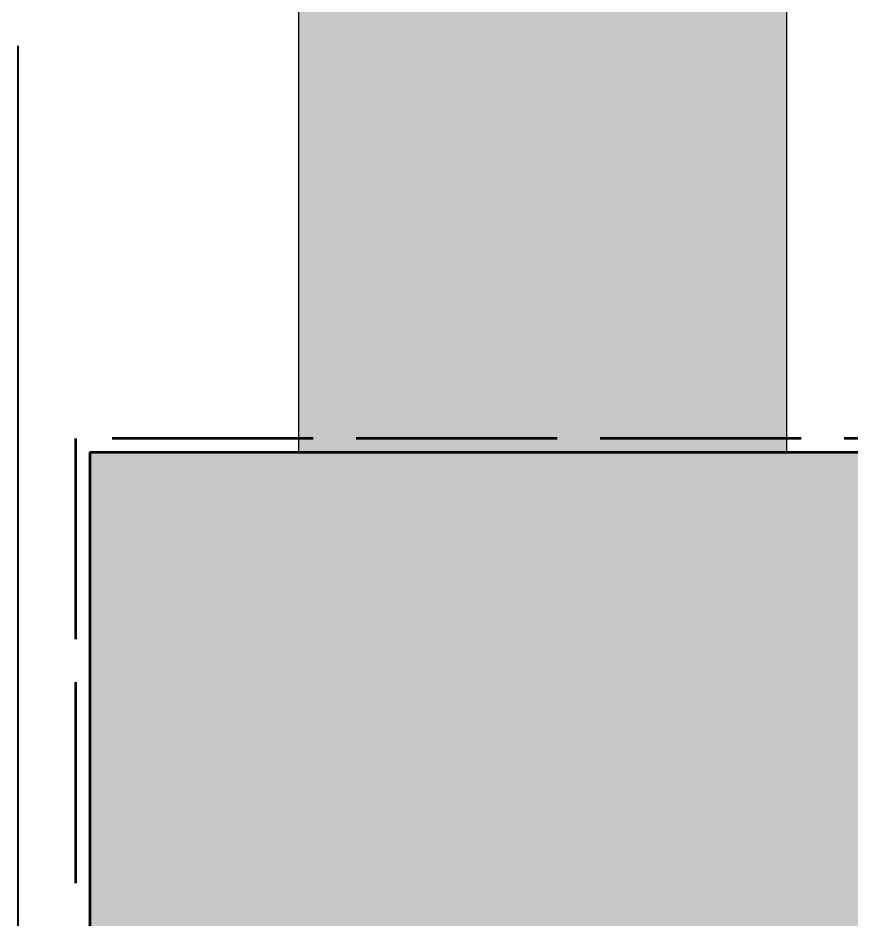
# Model space of a CAD drawing. Header units: millimetres. Extents: x -2152 to 15462, y -2134 to 3631.
# Drawn here: x -88 to 937, y 985 to 2094 of the extents above; entities that cross this region are included whole.
import ezdxf

# ---------------------------------------------------------------- set-up
doc = ezdxf.new("R2010")
doc.units = ezdxf.units.MM
doc.linetypes.add('DASH_247_53', pattern=[299.861111, 246.944444, -52.916667])
for name, color, linetype in [('GEOFAB', 5, 'Continuous'), ('MANHOLES', 7, 'Continuous'), ('MODULE_ART', 7, 'Continuous'), ('TANK', 7, 'Continuous')]:
    doc.layers.add(name, color=color, linetype=linetype)

# ---------------------------------------------------------------- blocks, each defined once
blk = doc.blocks.new('atlancube_face')
at = {"true_color": 0x000000}
blk.add_solid([(-1.8, -1.8), (1151.8, -1.8), (-1.8, 781.8), (1151.8, 781.8)], dxfattribs=at)

msp = doc.modelspace()

# ---------------------------------------------------------------- linework, layer by layer
at = {"layer": 'GEOFAB', "color": 6, "lineweight": 40}
msp.add_line((-88.2, -88.2), (-88.2, 2060), dxfattribs=at)
at = {"layer": 'GEOFAB', "color": 5, "linetype": 'DASH_247_53', "lineweight": 53}
msp.add_lwpolyline([(-17.6, -17.6), (14967.6, -17.6), (14967.6, 1577.6), (-17.6, 1577.6)], close=True, dxfattribs=at)
at = {"layer": 'MANHOLES', "lineweight": 30}
msp.add_lwpolyline([(256.5, 1560), (856.5, 1560), (856.5, 3000), (256.5, 3000)], close=True, dxfattribs=at)
at = {"layer": 'MANHOLES', "true_color": 0xb8b8b8}
msp.add_solid([(256.5, 1560), (856.5, 1560), (256.5, 3000), (856.5, 3000)], dxfattribs=at)
at = {"layer": 'TANK', "lineweight": 53}
msp.add_lwpolyline([(0, 0), (14950, 0), (14950, 1560), (0, 1560)], close=True, dxfattribs=at)

# ---------------------------------------------------------------- block references
at = {"layer": 'MODULE_ART'}
msp.add_blockref('atlancube_face', (0, 780), dxfattribs=at)

doc.saveas('drawing.dxf')
